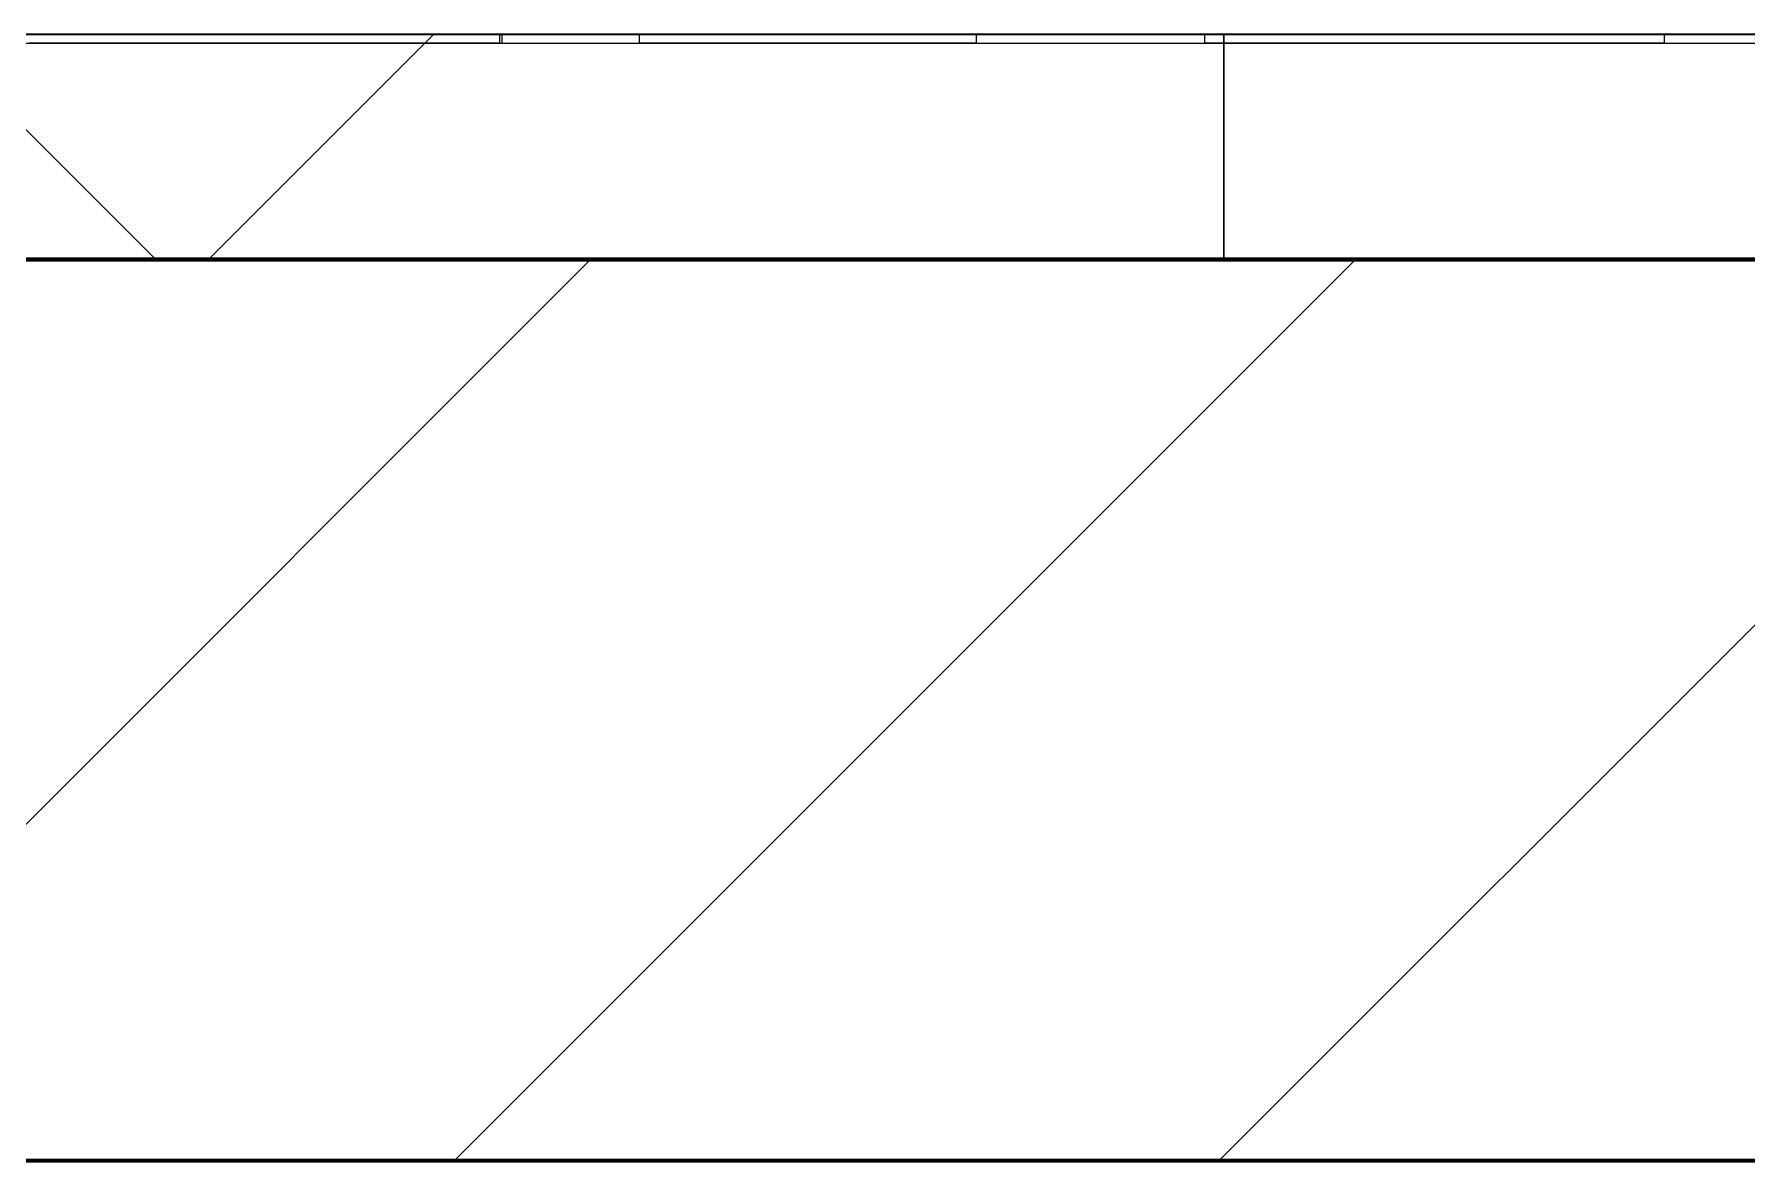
# Model space of a CAD drawing. Header units: millimetres. Extents: x -920231 to -841213, y -17301 to 22361.
# Drawn here: x -864046.4 to -863666.4, y -3375.9 to -3125.9 of the extents above; entities that cross this region are included whole.
import ezdxf

# ---------------------------------------------------------------- set-up
doc = ezdxf.new("R2010")
doc.units = ezdxf.units.MM
for name, color, linetype, lineweight in [('A-GLAZ-CURT', 2, 'Continuous', 9), ('A-WALL', 5, 'Continuous', 35), ('A-WALL-FNSH', 2, 'Continuous', 35), ('A-WALL-PATT', 1, 'Continuous', 35)]:
    doc.layers.add(name, color=color, linetype=linetype, lineweight=lineweight)

# ---------------------------------------------------------------- blocks, each defined once
blk = doc.blocks.new('PPLS-PP19_Custom Tile Pattern - Custom Tile Pattern-V80-4230-01 ENLARGED MULTI-PURPOSE LEVEL - REFLECTED CEILING PLAN - SHEET 1')
at = {"layer": 'A-GLAZ-CURT'}
for p, q in [((34.85, 0), (139.22, 0)), ((139.22, 0), (139.22, -2)), ((139.77, 0), (139.77, -2)), ((170.29, 0), (245.04, 0)), ((170.29, -2), (170.29, 0)), ((195.99, 0), (213.31, 0)), ((213.31, 0), (195.99, 0)), ((230.06, 0), (300, 0)), ((245.04, 0), (245.04, -2)), ((295.8, 0), (300, 0)), ((295.8, -2), (295.8, 0)), ((300, 0), (300, -2)), ((-300, -2), (300, -2)), ((139.22, -2), (34.85, -2)), ((245.04, -2), (170.29, -2)), ((300, -2), (295.8, -2)), ((300, -2), (300, -50)), ((300, -50), (-300, -50))]:
    blk.add_line(p, q, dxfattribs=at)
for points, knots in [([(70.34, 0), (70.29, 0), (65.09, 0), (53.52, 0), (37, 0), (24.07, 0), (12.82, 0), (-2.9, 0), (-20.62, 0), (-32.81, 0), (-44.85, 0), (-51.43, 0), (-51.79, 0)], [-2953.798433, -2953.798433, -2953.798433, -2953.798433, -2950.589685, -2634.532728, -2313.748533, -2106.613311, -1925.670641, -1617.263037, -1290.787923, -1039.307308, -819.71621, -644.910881, -644.910881, -644.910881, -644.910881]), ([(-36.78, 0), (-32.43, 0), (-19.22, 0), (8.83, 0), (43.36, 0), (70.92, 0), (82.12, 0), (83.66, 0)], [-6191.144455, -6191.144455, -6191.144455, -6191.144455, -5862.463379, -5340.621928, -4573.028122, -4094.177415, -3869.465285, -3869.465285, -3869.465285, -3869.465285]), ([(-30.52, 0), (-27.11, 0), (-17.83, 0), (5.99, 0), (22.06, 0), (37.44, 0), (45.92, 0), (57.76, 0), (64.47, 0), (72.74, 0), (75.22, 0), (76.03, 0), (76.21, 0)], [-2323.618664, -2323.618664, -2323.618664, -2323.618664, -2142.497158, -1716.209403, -1206.526904, -1089.329421, -901.315459, -753.071572, -495.328968, -421.953223, -334.951786, -290.452333, -290.452333, -290.452333, -290.452333]), ([(-15.19, 0), (-13.07, 0), (7.48, 0), (38.1, 0), (60.36, 0), (69.75, 0)], [-461.142613, -461.142613, -461.142613, -461.142613, -429.606584, -390.253598, -361.643964, -361.643964, -361.643964, -361.643964]), ([(-1.49, 0), (1.56, 0), (10.42, 0), (15.02, 0), (22.91, 0), (31, 0), (39.04, 0), (51.19, 0), (58.74, 0), (61.34, 0), (61.45, 0)], [-2609.037342, -2609.037342, -2609.037342, -2609.037342, -2439.246196, -2084.094819, -1956.422387, -1818.904206, -1645.594513, -1443.202566, -1228.752106, -1120.932285, -1120.932285, -1120.932285, -1120.932285]), ([(70.34, 0), (65.92, 0), (55.69, 0), (39.61, 0), (24.74, 0), (8.59, 0), (-0.67, 0), (-1.47, 0)], [-4640.895151, -4640.895151, -4640.895151, -4640.895151, -4326.416877, -4098.545751, -3766.694881, -3333.063701, -3291.793108, -3291.793108, -3291.793108, -3291.793108]), ([(103.09, 0), (101.08, 0), (86.31, 0), (63.34, 0), (35.84, 0), (18.55, 0), (11.55, 0), (9.01, 0)], [-375.435014, -375.435014, -375.435014, -375.435014, -369.147452, -330.153101, -307.516438, -285.83788, -269.307637, -269.307637, -269.307637, -269.307637]), ([(69.84, 0), (67.49, 0), (61.19, 0), (51.85, 0), (43.81, 0), (29.53, 0), (20.67, 0), (18.85, 0), (18.16, 0)], [-6861.970004, -6861.970004, -6861.970004, -6861.970004, -6738.82075, -6548.303034, -6314.283804, -6135.05769, -5972.647715, -5832.674503, -5832.674503, -5832.674503, -5832.674503]), ([(27.44, 0), (27.9, 0), (29.54, 0), (38.07, 0), (53.39, 0), (71.67, 0), (84.83, 0), (86.01, 0), (92.51, 0), (94.33, 0)], [-5037.309798, -5037.309798, -5037.309798, -5037.309798, -4887.603822, -4705.298446, -4353.683244, -3960.84581, -3759.045785, -3336.541051, -2783.776468, -2783.776468, -2783.776468, -2783.776468]), ([(53.18, 0), (53.06, 0), (52.22, 0), (44.99, 0), (36.46, 0), (30.82, 0)], [-622.740158, -622.740158, -622.740158, -622.740158, -566.066452, -360.610861, 0, 0, 0, 0]), ([(136.44, 0), (121.66, 0), (86.93, 0), (51.16, 0), (31.18, 0)], [-106.750556, -106.750556, -106.750556, -106.750556, -59.610984, 0, 0, 0, 0]), ([(34.85, 0), (38.34, 0), (49.1, 0), (61.58, 0), (69.46, 0), (70.31, 0)], [-133.562983, -133.562983, -133.562983, -133.562983, -118.513713, -97.899267, -95.4047, -95.4047, -95.4047, -95.4047]), ([(70.09, 0), (69.74, 0), (64.8, 0), (57.82, 0), (46.51, 0), (41.18, 0), (36.02, 0), (35.54, 0), (35.54, 0)], [-358.877847, -358.877847, -358.877847, -358.877847, -357.622665, -341.267687, -334.000314, -326.15566, -319.318397, -317.489778, -317.489778, -317.489778, -317.489778]), ([(36.29, 0), (37.77, 0), (48.82, 0), (64.79, 0), (95.91, 0), (124.45, 0), (132.42, 0), (134.6, 0)], [-314.598523, -314.598523, -314.598523, -314.598523, -305.899624, -287.17622, -249.500363, -194.761443, -152.241002, -152.241002, -152.241002, -152.241002]), ([(61.47, 0), (61.47, 0), (61.21, 0), (54.61, 0), (53.71, 0), (53.56, 0)], [-1113.311073, -1113.311073, -1113.311073, -1113.311073, -1096.402191, -891.204116, -747.28819, -747.28819, -747.28819, -747.28819]), ([(142.17, 0), (141.8, 0), (131.97, 0), (110.1, 0), (82.3, 0), (70.32, 0)], [-460.828269, -460.828269, -460.828269, -460.828269, -458.593899, -401.860199, -359.147039, -359.147039, -359.147039, -359.147039]), ([(70.32, 0), (75.16, 0), (98.06, 0), (120.63, 0), (138.28, 0), (138.53, 0)], [-361.071219, -361.071219, -361.071219, -361.071219, -346.313304, -291.370682, -290.5735, -290.5735, -290.5735, -290.5735]), ([(114.39, 0), (114.2, 0), (112.08, 0), (105.42, 0), (92.38, 0), (85.59, 0), (76.26, 0), (71.36, 0), (70.34, 0)], [-8148.58938, -8148.58938, -8148.58938, -8148.58938, -8105.191388, -7723.759874, -7531.75727, -7135.649961, -6924.452779, -6870.694588, -6870.694588, -6870.694588, -6870.694588]), ([(76.22, 0), (75.58, 0), (73.64, 0), (71.05, 0), (70.61, 0)], [-193.634889, -193.634889, -193.634889, -193.634889, -31.537676, 0, 0, 0, 0]), ([(71.47, 0), (81.94, 0), (101.49, 0), (116.36, 0), (128.82, 0), (129.02, 0), (129.02, 0)], [-94.279753, -94.279753, -94.279753, -94.279753, -63.759246, -39.050993, -35.895543, -35.445596, -35.445596, -35.445596, -35.445596]), ([(94.4, 0), (94.4, 0), (94.64, 0), (99.11, 0), (108.97, 0), (120.79, 0), (132.67, 0), (139.94, 0), (141.29, 0)], [-2348.345796, -2348.345796, -2348.345796, -2348.345796, -2310.419338, -2233.599744, -2052.234781, -1843.028543, -1530.39897, -1458.168626, -1458.168626, -1458.168626, -1458.168626]), ([(129.02, 0), (129, 0), (124.41, 0), (122.35, 0), (114.96, 0), (108.04, 0), (103.09, 0)], [-35.354907, -35.354907, -35.354907, -35.354907, -31.430235, -22.807238, -15.488593, 0, 0, 0, 0]), ([(142.16, 0), (141.98, 0), (139.12, 0), (134.04, 0), (126.24, 0), (118.6, 0), (114.23, 0), (111.98, 0), (105.66, 0), (105.23, 0), (105.23, 0)], [-9858.981517, -9858.981517, -9858.981517, -9858.981517, -9847.788484, -9677.714971, -9567.007022, -9453.21225, -9220.200448, -9012.77275, -8966.157302, -8929.495943, -8929.495943, -8929.495943, -8929.495943]), ([(105.26, 0), (105.52, 0), (111.01, 0), (112.65, 0), (113.59, 0)], [-8920.561005, -8920.561005, -8920.561005, -8920.561005, -8814.835624, -8577.462505, -8577.462505, -8577.462505, -8577.462505]), ([(142.16, 0), (148.63, 0), (164.87, 0), (185.23, 0), (193.62, 0), (194.69, 0), (194.79, 0)], [-1442.580087, -1442.580087, -1442.580087, -1442.580087, -1095.004608, -529.74427, -295.064701, -265.121568, -265.121568, -265.121568, -265.121568]), ([(157.9, 0), (156.77, 0), (151.85, 0), (146.05, 0), (142.4, 0)], [-10292.955006, -10292.955006, -10292.955006, -10292.955006, -10098.273015, -9864.081881, -9864.081881, -9864.081881, -9864.081881]), ([(168.37, 0), (167.68, 0), (162.69, 0), (153.99, 0), (142.84, 0)], [-543.375029, -543.375029, -543.375029, -543.375029, -530.793311, -462.196269, -462.196269, -462.196269, -462.196269]), ([(193.8, 0), (193.33, 0), (190.11, 0), (183.13, 0), (171, 0), (161.95, 0), (161.28, 0), (158.35, 0), (157.85, 0), (157.77, 0)], [-11665.349007, -11665.349007, -11665.349007, -11665.349007, -11565.880756, -11105.624034, -10839.086983, -10768.332124, -10666.779182, -10580.760289, -10550.278881, -10550.278881, -10550.278881, -10550.278881]), ([(300, 0), (286.53, 0), (254.22, 0), (207.11, 0), (177.41, 0), (159.34, 0), (158.33, 0), (158.3, 0)], [-285.253232, -285.253232, -285.253232, -285.253232, -244.693688, -187.987675, -143.776725, -129.632772, -123.352749, -123.352749, -123.352749, -123.352749]), ([(159.07, 0), (159.13, 0), (160.84, 0), (165.21, 0), (174.15, 0), (185.98, 0), (208.82, 0), (219.42, 0), (230.06, 0)], [-115.643202, -115.643202, -115.643202, -115.643202, -114.681583, -87.660824, -65.295536, -41.623857, -24.459831, 0, 0, 0, 0]), ([(215.22, 0), (214.62, 0), (210.55, 0), (203.98, 0), (187.54, 0), (175.3, 0), (169.49, 0)], [-203.825446, -203.825446, -203.825446, -203.825446, -198.527383, -184.406837, -162.427601, -142.916156, -142.916156, -142.916156, -142.916156]), ([(170.29, 0), (170.39, 0), (171.48, 0), (172.17, 0), (172.45, 0)], [-59.471458, -59.471458, -59.471458, -59.471458, -56.742688, -29.735729, -29.735729, -29.735729, -29.735729]), ([(172.07, 0), (177.66, 0), (187.87, 0), (201.08, 0), (207.47, 0), (213.96, 0), (215.11, 0)], [-255.364076, -255.364076, -255.364076, -255.364076, -237.955587, -223.92608, -215.862851, -208.75215, -208.75215, -208.75215, -208.75215]), ([(300, 0), (288.22, 0), (262, 0), (230.48, 0), (220, 0), (219.04, 0)], [-12528.858583, -12528.858583, -12528.858583, -12528.858583, -11905.454923, -11162.864862, -10859.773777, -10859.773777, -10859.773777, -10859.773777]), ([(219.84, 0), (220.8, 0), (227.72, 0), (240.28, 0), (245.04, 0)], [-10674.31991, -10674.31991, -10674.31991, -10674.31991, -10511.382485, -9932.504441, -9932.504441, -9932.504441, -9932.504441]), ([(285.33, 0), (285.83, 0), (287.67, 0), (293.59, 0), (297.76, 0), (300, 0)], [-4043.706153, -4043.706153, -4043.706153, -4043.706153, -3959.664717, -3862.421465, -3746.95702, -3746.95702, -3746.95702, -3746.95702]), ([(295.8, 0), (294.18, 0), (290.94, 0), (286.69, 0), (285.8, 0)], [-4679.165325, -4679.165325, -4679.165325, -4679.165325, -4358.271401, -4213.864395, -4213.864395, -4213.864395, -4213.864395])]:
    blk.add_open_spline(points, degree=3, knots=knots, dxfattribs=at)
for points in [[(76.63, 0), (75, 0), (73.04, 0), (70.96, 0)], [(80.35, 0), (79.57, 0), (78.27, 0), (76.63, 0)], [(84.06, 0), (83.48, 0), (82.41, 0), (81.72, 0)], [(195.11, 0), (194.91, 0), (194.44, 0), (193.8, 0)]]:
    blk.add_open_spline(points, degree=3, dxfattribs=at)
blk = doc.blocks.new('PPLS-PP19_Custom Tile Pattern - Custom Tile Pattern-V20-4230-01 ENLARGED MULTI-PURPOSE LEVEL - REFLECTED CEILING PLAN - SHEET 1')
at = {"layer": 'A-GLAZ-CURT'}
for p, q in [((-300, 0), (-202.31, 0)), ((-300, -2), (-300, 0)), ((-293.07, 0), (-275.75, 0)), ((-275.75, 0), (-293.07, 0)), ((-222.32, 0), (-205, 0)), ((-205, 0), (-222.32, 0)), ((-202.31, 0), (-202.31, -2)), ((-300, -2), (300, -2)), ((-300, -50), (-300, -2)), ((-202.31, -2), (-300, -2)), ((300, -50), (-300, -50))]:
    blk.add_line(p, q, dxfattribs=at)
at = {"layer": 'A-GLAZ-CURT', "flags": 128}
for points in [[(-300, 0), (-291.7, 0), (-283.58, 0), (-275.62, 0), (-267.8, 0), (-260.12, 0), (-252.56, 0), (-245.12, 0), (-237.77, 0), (-230.5, 0), (-223.32, 0), (-216.2, 0), (-209.18, 0), (-202.31, 0)], [(-174.21, 0), (-178.96, 0), (-183.97, 0), (-189.27, 0), (-194.85, 0), (-200.68, 0), (-206.74, 0), (-213.02, 0), (-219.49, 0), (-226.14, 0), (-232.95, 0), (-239.91, 0), (-247.01, 0), (-254.25, 0), (-261.61, 0), (-269.09, 0), (-276.68, 0), (-284.36, 0), (-292.14, 0), (-300, 0)]]:
    blk.add_lwpolyline(points, dxfattribs=at)
at = {"layer": 'A-GLAZ-CURT'}
for points, knots in [([(-300, 0), (-284.65, 0), (-236.57, 0), (-196.79, 0), (-172.37, 0), (-170.5, 0)], [-5323.127839, -5323.127839, -5323.127839, -5323.127839, -4502.809032, -2700.551212, -2549.068028, -2549.068028, -2549.068028, -2549.068028]), ([(-108.4, 0), (-116.54, 0), (-146.91, 0), (-202.69, 0), (-262.56, 0), (-294.48, 0), (-300, 0)], [-17961.803277, -17961.803277, -17961.803277, -17961.803277, -17136.203329, -15131.813646, -13729.592194, -13439.944408, -13439.944408, -13439.944408, -13439.944408]), ([(-137.88, 0), (-140.56, 0), (-147.66, 0), (-147.69, 0), (-158.72, 0), (-174.02, 0), (-185.59, 0), (-209.77, 0), (-232.01, 0), (-255.22, 0), (-262.59, 0), (-264.9, 0), (-265.4, 0)], [-3187.727384, -3187.727384, -3187.727384, -3187.727384, -2919.378265, -2477.344047, -2237.412286, -2029.680487, -1755.085331, -1400.429864, -858.079193, -543.655514, -208.940337, 0, 0, 0, 0]), ([(-258.6, 0), (-257.91, 0), (-254.26, 0), (-241.25, 0), (-225.99, 0), (-213.1, 0), (-200.2, 0), (-187.01, 0), (-176.88, 0), (-171.08, 0)], [-5722.54675, -5722.54675, -5722.54675, -5722.54675, -5657.471696, -5413.335975, -5017.494783, -4832.723979, -4666.091899, -4349.945572, -4071.073527, -4071.073527, -4071.073527, -4071.073527]), ([(-133.82, 0), (-135.51, 0), (-137.8, 0), (-149.31, 0), (-162.01, 0), (-177.91, 0), (-199.46, 0), (-216.65, 0), (-231.26, 0), (-233.46, 0), (-234, 0)], [-2731.647847, -2731.647847, -2731.647847, -2731.647847, -2418.507304, -2308.929706, -2113.765672, -1763.376603, -1422.553702, -978.033455, -846.069444, -682.911962, -682.911962, -682.911962, -682.911962]), ([(-233.49, 0), (-233.44, 0), (-232.38, 0), (-230.74, 0), (-225.3, 0), (-223.63, 0)], [-455.274641, -455.274641, -455.274641, -455.274641, -440.605512, -119.536984, 0, 0, 0, 0]), ([(-223.63, 0), (-219.39, 0), (-206.17, 0), (-188.58, 0), (-169.02, 0), (-152.12, 0), (-136.84, 0), (-127.33, 0), (-124.19, 0), (-123.43, 0), (-123.28, 0)], [-5463.295695, -5463.295695, -5463.295695, -5463.295695, -5161.076232, -4739.070012, -4465.409639, -4149.119819, -3839.893365, -3647.167523, -3488.92562, -3439.852845, -3439.852845, -3439.852845, -3439.852845])]:
    blk.add_open_spline(points, degree=3, knots=knots, dxfattribs=at)

msp = doc.modelspace()

# ---------------------------------------------------------------- hatches: boundary and pattern name
at = {"layer": 'A-WALL-PATT', "lineweight": 9}
h = msp.add_hatch(dxfattribs=at)
h.set_pattern_fill('FP_3', color=256, style=0, pattern_type=2)
h.set_pattern_definition([(45, (0, 0), (-212.13203, 212.13203), []), (135, (0, 0), (-212.13203, -212.13203), [])])
h.paths.add_polyline_path([(-850767.37, -3175.94), (-850767.37, -3125.94), (-868697.34, -3125.94), (-868743.96, -3175.94), (-850867, -3175.94)])
h = msp.add_hatch(dxfattribs=at)
h.set_pattern_fill('FP_2', color=256, style=0, pattern_type=2)
h.set_pattern_definition([(45, (0, 0), (-84.852814, 84.852814), [])])
h.paths.add_polyline_path([(-850567.37, -3375.94), (-850567.37, -3175.94), (-868402.13, -3175.94), (-868588.64, -3375.94), (-850766.31, -3375.94)])

# ---------------------------------------------------------------- linework, layer by layer
at = {"layer": 'A-WALL', "color": 7, "lineweight": 70}
for p, q in [((-868402.13, -3175.94), (-850767.37, -3175.94)), ((-850767.37, -3175.94), (-868402.13, -3175.94)), ((-850766.31, -3375.94), (-868588.64, -3375.94))]:
    msp.add_line(p, q, dxfattribs=at)
at = {"layer": 'A-WALL-FNSH', "color": 250}
msp.add_line((-868697.34, -3125.94), (-850817.37, -3125.94), dxfattribs=at)

# ---------------------------------------------------------------- block references
at = {"layer": 'A-GLAZ-CURT'}
for name, p in [('PPLS-PP19_Custom Tile Pattern - Custom Tile Pattern-V80-4230-01 ENLARGED MULTI-PURPOSE LEVEL - REFLECTED CEILING PLAN - SHEET 1', (-864082.37, -3125.94)), ('PPLS-PP19_Custom Tile Pattern - Custom Tile Pattern-V20-4230-01 ENLARGED MULTI-PURPOSE LEVEL - REFLECTED CEILING PLAN - SHEET 1', (-863482.37, -3125.94))]:
    msp.add_blockref(name, p, dxfattribs=at)

doc.saveas('drawing.dxf')
